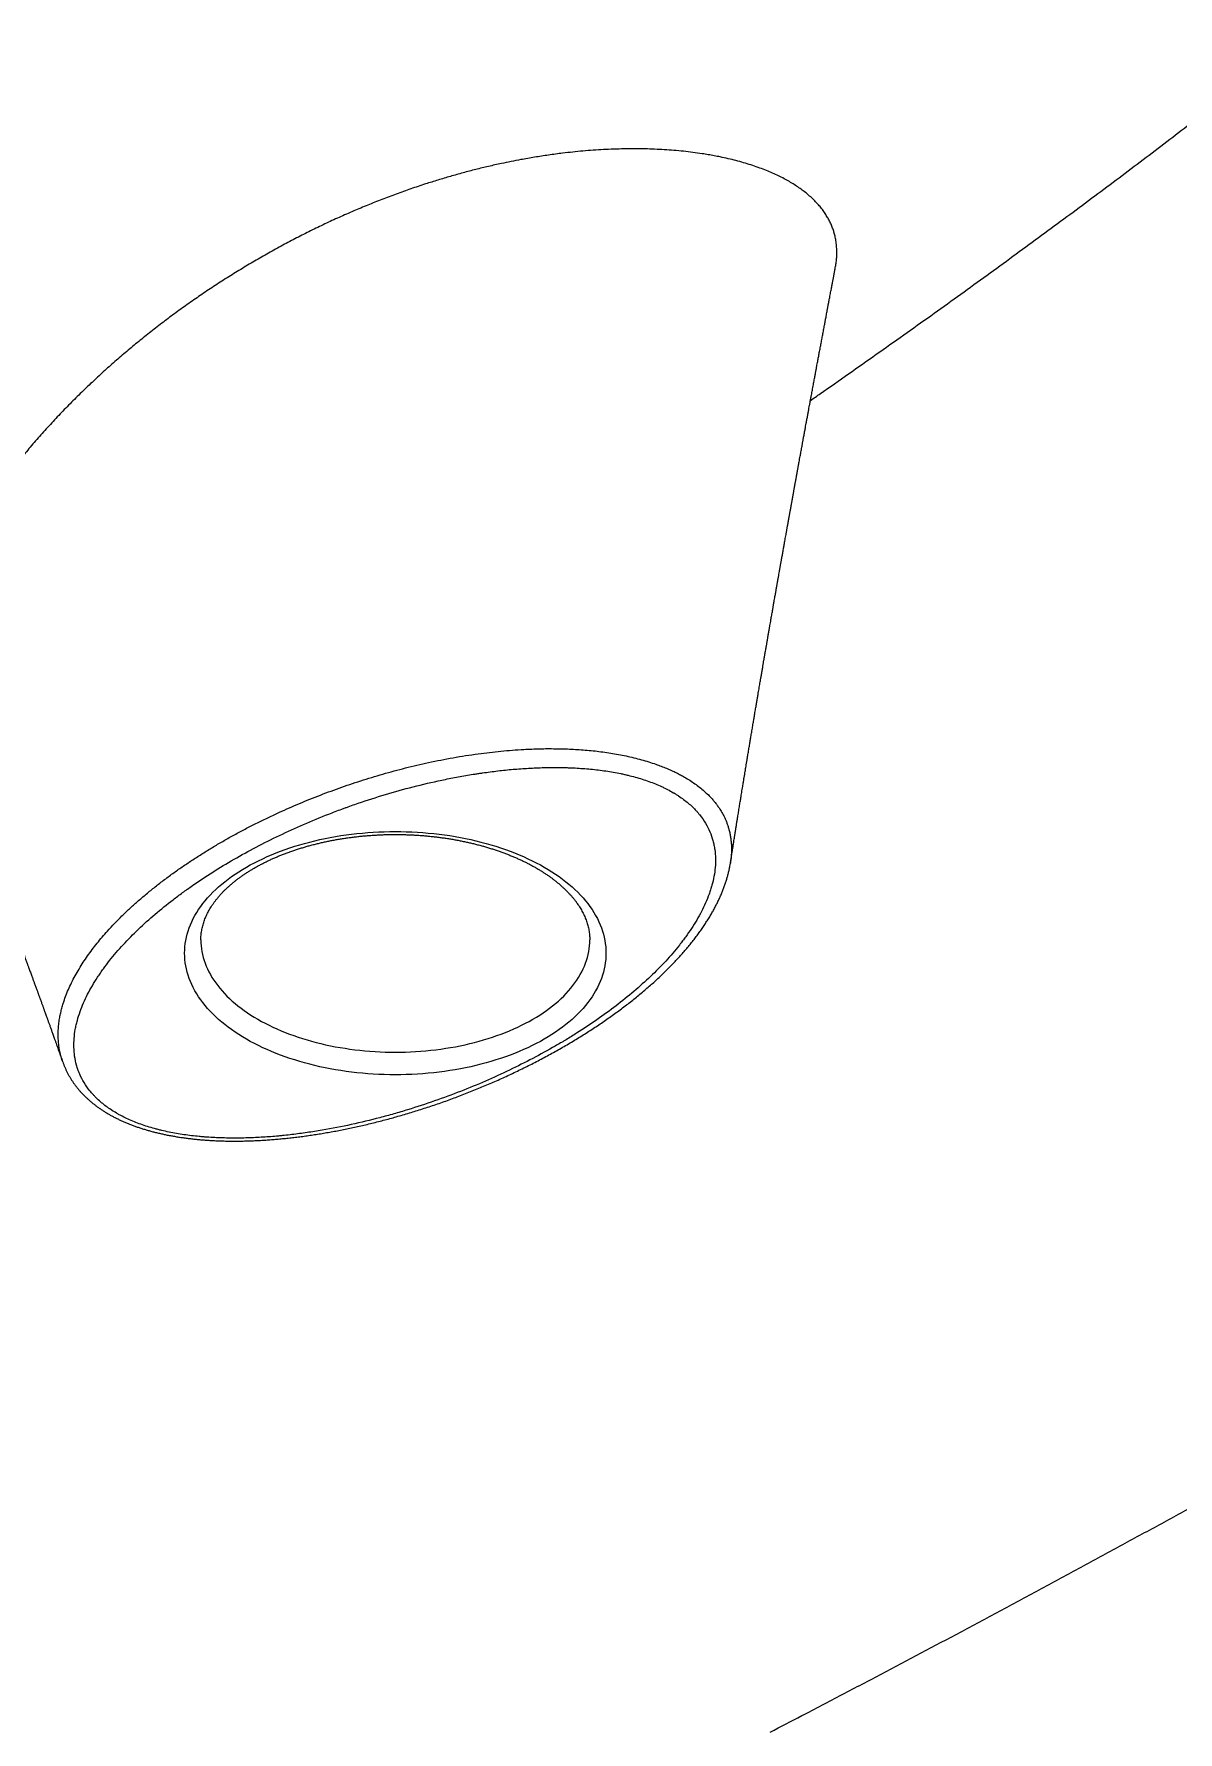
# Model space of a CAD drawing. Header units: millimetres. Extents: x 0 to 594, y 0 to 420.
# Drawn here: x 400.35 to 418, y 136.55 to 162.75 of the extents above; entities that cross this region are included whole.
import ezdxf

# ---------------------------------------------------------------- set-up
doc = ezdxf.new("R2010")
doc.units = ezdxf.units.MM

msp = doc.modelspace()

# ---------------------------------------------------------------- linework, layer by layer
at = {"color": 7, "linetype": 'Continuous', "lineweight": 25}
msp.add_line((411.091, 149.955), (411.091, 149.954), dxfattribs=at)
at = {"color": 7, "linetype": 'Continuous', "lineweight": 25, "flags": 128}
for points in [[(403.624, 147.24), (403.565, 147.275), (403.507, 147.311), (403.451, 147.348), (403.397, 147.386), (403.344, 147.424), (403.293, 147.464), (403.244, 147.504), (403.197, 147.545), (403.151, 147.586), (403.108, 147.628), (403.066, 147.671), (403.027, 147.715), (402.989, 147.759), (402.953, 147.803), (402.92, 147.848), (402.888, 147.894), (402.859, 147.94), (402.831, 147.987), (402.806, 148.034), (402.783, 148.081), (402.762, 148.128), (402.743, 148.176), (402.727, 148.225), (402.712, 148.273), (402.7, 148.322), (402.69, 148.37), (402.682, 148.419), (402.677, 148.468), (402.674, 148.517), (402.672, 148.566), (402.674, 148.616), (402.677, 148.665), (402.682, 148.714), (402.69, 148.763), (402.7, 148.811), (402.712, 148.86), (402.727, 148.908), (402.743, 148.956), (402.762, 149.004), (402.783, 149.052), (402.806, 149.099), (402.831, 149.146), (402.859, 149.193), (402.888, 149.239), (402.92, 149.284), (402.953, 149.33), (402.989, 149.374), (403.027, 149.418), (403.066, 149.462), (403.108, 149.505), (403.151, 149.547), (403.197, 149.588), (403.244, 149.629), (403.293, 149.669), (403.344, 149.709), (403.397, 149.747), (403.451, 149.785), (403.507, 149.822), (403.565, 149.858), (403.624, 149.893), (403.685, 149.927), (403.748, 149.961), (403.812, 149.993), (403.877, 150.024), (403.944, 150.055), (404.012, 150.084), (404.082, 150.113), (404.152, 150.14), (404.224, 150.166), (404.297, 150.191), (404.372, 150.215), (404.447, 150.238), (404.523, 150.26), (404.601, 150.28), (404.679, 150.3), (404.758, 150.318), (404.838, 150.335), (404.918, 150.351), (404.999, 150.365), (405.081, 150.379), (405.164, 150.391), (405.247, 150.402), (405.33, 150.411), (405.414, 150.42), (405.498, 150.427), (405.583, 150.432), (405.667, 150.437), (405.752, 150.44), (405.837, 150.442), (405.922, 150.443), (406.007, 150.442), (406.092, 150.44), (406.177, 150.437), (406.262, 150.432), (406.347, 150.427), (406.431, 150.42), (406.515, 150.411), (406.598, 150.402), (406.681, 150.391), (406.764, 150.379), (406.845, 150.365), (406.927, 150.351), (407.007, 150.335), (407.087, 150.318), (407.166, 150.3), (407.244, 150.28), (407.322, 150.26), (407.398, 150.238), (407.473, 150.215), (407.547, 150.191), (407.621, 150.166), (407.692, 150.14), (407.763, 150.113), (407.833, 150.084), (407.901, 150.055), (407.968, 150.024), (408.033, 149.993), (408.097, 149.961), (408.16, 149.927), (408.22, 149.893), (408.28, 149.858), (408.338, 149.822), (408.394, 149.785), (408.448, 149.747), (408.501, 149.709), (408.552, 149.669), (408.601, 149.629), (408.648, 149.588), (408.693, 149.547), (408.737, 149.505), (408.779, 149.462), (408.818, 149.418), (408.856, 149.374), (408.891, 149.33), (408.925, 149.284), (408.957, 149.239), (408.986, 149.193), (409.013, 149.146), (409.039, 149.099), (409.062, 149.052), (409.083, 149.004), (409.101, 148.956), (409.118, 148.908), (409.132, 148.86), (409.145, 148.811), (409.155, 148.763), (409.162, 148.714), (409.168, 148.665), (409.171, 148.616), (409.172, 148.566), (409.171, 148.517), (409.168, 148.468), (409.162, 148.419), (409.155, 148.37), (409.145, 148.322), (409.132, 148.273), (409.118, 148.225), (409.101, 148.176), (409.083, 148.128), (409.062, 148.081), (409.039, 148.034), (409.013, 147.987), (408.986, 147.94), (408.957, 147.894), (408.925, 147.848), (408.891, 147.803), (408.856, 147.759), (408.818, 147.715), (408.779, 147.671), (408.737, 147.628), (408.693, 147.586), (408.648, 147.545), (408.601, 147.504), (408.552, 147.464), (408.501, 147.424), (408.448, 147.386), (408.394, 147.348), (408.338, 147.311), (408.28, 147.275), (408.22, 147.24), (408.16, 147.205), (408.097, 147.172), (408.033, 147.14), (407.968, 147.108), (407.901, 147.078), (407.833, 147.049), (407.763, 147.02), (407.692, 146.993), (407.621, 146.967), (407.547, 146.942), (407.473, 146.918), (407.398, 146.895), (407.322, 146.873), (407.244, 146.852), (407.166, 146.833), (407.087, 146.815), (407.007, 146.798), (406.927, 146.782), (406.845, 146.767), (406.764, 146.754), (406.681, 146.742), (406.598, 146.731), (406.515, 146.722), (406.431, 146.713), (406.347, 146.706), (406.262, 146.701), (406.177, 146.696), (406.092, 146.693), (406.007, 146.691), (405.922, 146.69), (405.837, 146.691), (405.752, 146.693), (405.667, 146.696), (405.583, 146.701), (405.498, 146.706), (405.414, 146.713), (405.33, 146.722), (405.247, 146.731), (405.164, 146.742), (405.081, 146.754), (404.999, 146.767), (404.918, 146.782), (404.838, 146.798), (404.758, 146.815), (404.679, 146.833), (404.601, 146.852), (404.523, 146.873), (404.447, 146.895), (404.372, 146.918), (404.297, 146.942), (404.224, 146.967), (404.152, 146.993), (404.082, 147.02), (404.012, 147.049), (403.944, 147.078), (403.877, 147.108), (403.812, 147.14), (403.748, 147.172), (403.685, 147.205), (403.624, 147.24)], [(402.922, 148.77), (402.923, 148.725), (402.927, 148.68), (402.932, 148.635), (402.939, 148.59), (402.948, 148.544), (402.959, 148.5), (402.973, 148.455), (402.988, 148.41), (403.005, 148.366), (403.025, 148.322), (403.046, 148.279), (403.069, 148.235), (403.094, 148.192), (403.122, 148.15), (403.151, 148.108), (403.182, 148.066), (403.215, 148.025), (403.249, 147.984), (403.286, 147.944), (403.324, 147.905), (403.364, 147.866), (403.406, 147.827), (403.45, 147.79), (403.495, 147.753), (403.542, 147.716), (403.591, 147.681), (403.641, 147.646), (403.693, 147.612), (403.746, 147.578), (403.801, 147.546)], [(403.801, 147.546), (403.857, 147.514), (403.915, 147.484), (403.974, 147.454), (404.034, 147.425), (404.096, 147.397), (404.159, 147.369), (404.223, 147.343), (404.288, 147.318), (404.355, 147.294), (404.422, 147.271), (404.491, 147.249), (404.56, 147.227), (404.631, 147.207), (404.702, 147.188), (404.774, 147.171), (404.847, 147.154), (404.921, 147.138), (404.995, 147.123), (405.07, 147.11), (405.146, 147.098), (405.222, 147.087), (405.299, 147.077), (405.376, 147.068), (405.453, 147.06), (405.531, 147.054), (405.609, 147.048), (405.687, 147.044), (405.765, 147.041), (405.844, 147.039), (405.922, 147.039), (406.001, 147.039), (406.079, 147.041), (406.158, 147.044), (406.236, 147.048), (406.314, 147.054), (406.392, 147.06), (406.469, 147.068), (406.546, 147.077), (406.623, 147.087), (406.699, 147.098), (406.774, 147.11), (406.849, 147.123), (406.924, 147.138), (406.998, 147.154), (407.07, 147.171), (407.143, 147.188), (407.214, 147.207), (407.284, 147.227), (407.354, 147.249), (407.422, 147.271), (407.49, 147.294), (407.556, 147.318), (407.622, 147.343), (407.686, 147.369), (407.749, 147.397), (407.81, 147.425), (407.871, 147.454), (407.93, 147.484), (407.987, 147.514), (408.044, 147.546), (408.099, 147.578), (408.152, 147.612), (408.204, 147.646), (408.254, 147.681), (408.302, 147.716), (408.349, 147.753), (408.395, 147.79), (408.438, 147.827), (408.48, 147.866), (408.52, 147.905), (408.559, 147.944), (408.595, 147.984), (408.63, 148.025), (408.663, 148.066), (408.694, 148.108), (408.723, 148.15), (408.75, 148.192), (408.776, 148.235), (408.799, 148.279), (408.82, 148.322), (408.84, 148.366), (408.857, 148.41), (408.872, 148.455), (408.885, 148.5), (408.897, 148.544), (408.906, 148.59), (408.913, 148.635), (408.918, 148.68), (408.921, 148.725), (408.922, 148.771), (408.922, 148.771)]]:
    msp.add_lwpolyline(points, dxfattribs=at)
at = {"color": 7, "linetype": 'Continuous', "lineweight": 25}
for points, knots in [([(339.96, 140.09), (341.098, 140.994), (342.281, 141.894), (344.131, 143.248), (344.761, 143.701), (346.047, 144.608), (346.702, 145.063), (348.041, 145.977), (348.724, 146.436), (350.117, 147.357), (350.828, 147.82), (352.275, 148.751), (353.013, 149.219), (354.515, 150.158), (355.279, 150.63), (356.833, 151.578), (357.623, 152.054), (359.225, 153.008), (360.038, 153.486), (362.509, 154.923), (364.198, 155.884), (367.629, 157.793), (369.371, 158.742), (371.556, 159.907), (371.994, 160.138), (372.869, 160.6), (373.306, 160.829), (374.618, 161.513), (375.492, 161.964), (377.231, 162.851), (378.097, 163.287), (379.386, 163.929), (379.814, 164.141), (380.667, 164.561), (381.091, 164.769), (382.359, 165.385), (383.195, 165.786), (384.848, 166.569), (385.664, 166.95), (388.079, 168.062), (389.642, 168.761), (392.667, 170.067), (394.128, 170.674), (396.949, 171.799), (398.31, 172.317), (400.285, 173.027), (400.932, 173.254), (402.207, 173.685), (402.834, 173.89), (404.691, 174.474), (405.895, 174.823), (407.377, 175.212), (407.673, 175.288), (408.262, 175.434), (408.555, 175.505), (409.435, 175.711), (410.02, 175.84), (410.607, 175.96)], [0, 0, 0, 0, 0.0625, 0.0625, 0.09375, 0.09375, 0.125, 0.125, 0.15625, 0.15625, 0.1875, 0.1875, 0.21875, 0.21875, 0.25, 0.25, 0.28125, 0.28125, 0.3125, 0.3125, 0.375, 0.375, 0.4375, 0.4375, 0.453125, 0.453125, 0.46875, 0.46875, 0.5, 0.5, 0.53125, 0.53125, 0.546875, 0.546875, 0.5625, 0.5625, 0.59375, 0.59375, 0.625, 0.625, 0.6875, 0.6875, 0.75, 0.75, 0.8125, 0.8125, 0.84375, 0.84375, 0.875, 0.875, 0.9375, 0.9375, 0.953125, 0.953125, 0.96875, 0.96875, 1, 1, 1, 1]), ([(412.326, 157.093), (412.378, 157.129), (412.574, 157.265), (412.913, 157.503), (413.341, 157.804), (413.763, 158.103), (414.181, 158.4), (414.592, 158.696), (414.999, 158.989), (415.399, 159.28), (415.794, 159.569), (416.184, 159.857), (416.568, 160.142), (416.947, 160.424), (417.32, 160.705), (417.687, 160.983), (418.049, 161.26), (418.405, 161.533), (418.756, 161.805), (419.101, 162.074), (419.44, 162.341), (419.774, 162.605), (420.102, 162.867), (420.425, 163.127), (420.742, 163.384), (421.054, 163.638), (421.36, 163.891), (421.66, 164.14), (421.955, 164.387), (422.245, 164.632), (422.529, 164.874), (422.808, 165.113), (423.081, 165.35), (423.349, 165.585), (423.612, 165.816), (423.869, 166.045), (424.121, 166.272), (424.368, 166.496), (424.61, 166.717), (424.846, 166.936), (425.078, 167.152), (425.247, 167.311), (425.338, 167.399), (425.355, 167.414)], [0, 0, 0, 0, 0.01135, 0.0432279, 0.0747733, 0.1059836, 0.1368561, 0.1673885, 0.1975783, 0.2274236, 0.2569224, 0.2860728, 0.3148733, 0.3433224, 0.3714188, 0.3991613, 0.426549, 0.4535808, 0.4802562, 0.5065747, 0.5325357, 0.558139, 0.5833846, 0.6082723, 0.6328025, 0.6569754, 0.6807914, 0.7042512, 0.7273553, 0.7501048, 0.7725004, 0.7945433, 0.8162347, 0.837576, 0.8585685, 0.8792138, 0.8995137, 0.9194698, 0.9390841, 0.9583585, 0.9772952, 0.9958963, 1, 1, 1, 1]), ([(411.707, 136.549), (411.869, 136.634), (412.239, 136.826), (412.815, 137.127), (413.436, 137.453), (414.054, 137.78), (414.669, 138.107), (415.282, 138.435), (415.892, 138.763), (416.5, 139.091), (417.105, 139.42), (417.707, 139.748), (418.305, 140.077), (418.901, 140.406), (419.494, 140.735), (420.083, 141.065), (420.669, 141.394), (421.252, 141.723), (421.831, 142.051), (422.406, 142.38), (422.978, 142.708), (423.546, 143.036), (424.111, 143.364), (424.671, 143.691), (425.228, 144.018), (425.78, 144.344), (426.329, 144.669), (426.873, 144.995), (427.414, 145.319), (427.95, 145.643), (428.481, 145.965), (429.009, 146.287), (429.531, 146.609), (430.05, 146.929), (430.564, 147.248), (431.073, 147.567), (431.578, 147.884), (432.078, 148.2), (432.573, 148.516), (433.064, 148.83), (433.549, 149.142), (434.03, 149.454), (434.506, 149.764), (434.977, 150.073), (435.444, 150.381), (435.905, 150.687), (436.361, 150.992), (436.812, 151.295), (437.258, 151.597), (437.699, 151.897), (438.135, 152.196), (438.566, 152.493), (438.992, 152.788), (439.412, 153.082), (439.828, 153.374), (440.238, 153.664), (440.643, 153.953), (441.042, 154.24), (441.437, 154.525), (441.826, 154.808), (442.21, 155.089), (442.589, 155.368), (442.963, 155.646), (443.331, 155.921), (443.694, 156.195), (444.052, 156.466), (444.404, 156.736), (444.752, 157.003), (445.094, 157.269), (445.431, 157.532), (445.763, 157.794), (446.089, 158.053), (446.411, 158.31), (446.727, 158.565), (447.038, 158.818), (447.344, 159.069), (447.645, 159.317), (447.941, 159.564), (448.232, 159.808), (448.517, 160.05), (448.798, 160.29), (449.074, 160.527), (449.344, 160.763), (449.61, 160.996), (449.871, 161.227), (450.127, 161.456), (450.378, 161.682), (450.625, 161.906), (450.857, 162.12), (451.007, 162.259), (451.076, 162.323)], [0, 0, 0, 0, 0.011646, 0.02659, 0.041497, 0.056365, 0.071191, 0.085972, 0.100708, 0.115394, 0.13003, 0.144613, 0.159142, 0.173613, 0.188025, 0.202376, 0.216664, 0.230887, 0.245043, 0.259131, 0.273147, 0.287091, 0.30096, 0.314753, 0.328468, 0.342103, 0.355657, 0.369128, 0.382515, 0.395815, 0.409028, 0.422151, 0.435184, 0.448125, 0.460972, 0.473725, 0.486381, 0.498941, 0.511402, 0.523763, 0.536023, 0.548182, 0.560237, 0.572189, 0.584036, 0.595776, 0.607411, 0.618937, 0.630356, 0.641665, 0.652864, 0.663953, 0.674931, 0.685797, 0.696551, 0.707192, 0.717719, 0.728134, 0.738434, 0.748619, 0.75869, 0.768646, 0.778487, 0.788212, 0.797822, 0.807316, 0.816695, 0.825957, 0.835104, 0.844135, 0.853051, 0.86185, 0.870535, 0.879104, 0.887558, 0.895897, 0.904122, 0.912232, 0.920228, 0.928111, 0.935881, 0.943538, 0.951082, 0.958515, 0.965837, 0.973048, 0.980148, 0.987139, 0.994022, 1, 1, 1, 1]), ([(412.71, 159.14), (412.712, 159.152), (412.719, 159.188), (412.727, 159.247), (412.733, 159.322), (412.734, 159.4), (412.73, 159.481), (412.72, 159.557), (412.707, 159.626), (412.69, 159.688), (412.67, 159.75), (412.645, 159.812), (412.615, 159.873), (412.581, 159.934), (412.543, 159.994), (412.499, 160.054), (412.449, 160.114), (412.393, 160.174), (412.331, 160.233), (412.267, 160.289), (412.2, 160.34), (412.132, 160.389), (412.059, 160.436), (411.981, 160.482), (411.899, 160.526), (411.811, 160.57), (411.72, 160.611), (411.622, 160.651), (411.518, 160.69), (411.408, 160.728), (411.295, 160.762), (411.178, 160.795), (411.058, 160.824), (410.946, 160.849), (410.844, 160.869), (410.75, 160.885), (410.64, 160.903), (410.513, 160.921), (410.367, 160.938), (410.22, 160.952), (410.072, 160.962), (409.923, 160.97), (409.77, 160.975), (409.613, 160.977), (409.453, 160.975), (409.293, 160.971), (409.134, 160.964), (408.975, 160.954), (408.817, 160.941), (408.66, 160.926), (408.483, 160.906), (408.286, 160.88), (408.071, 160.846), (407.879, 160.813), (407.708, 160.78), (407.608, 160.759), (407.559, 160.749)], [0, 0, 0, 0, 0.009919, 0.028631, 0.047339, 0.068956, 0.09058, 0.112195, 0.128653, 0.14512, 0.161586, 0.178041, 0.194289, 0.210551, 0.226811, 0.243055, 0.259773, 0.276491, 0.29338, 0.310268, 0.325075, 0.339883, 0.354832, 0.369782, 0.385196, 0.40061, 0.416186, 0.431762, 0.448607, 0.465465, 0.482312, 0.499537, 0.516773, 0.534001, 0.546978, 0.559957, 0.572934, 0.592556, 0.612177, 0.632246, 0.652327, 0.672411, 0.692483, 0.714186, 0.7359, 0.757616, 0.779322, 0.801007, 0.822699, 0.844393, 0.86608, 0.896384, 0.926696, 0.957002, 0.978498, 1, 1, 1, 1]), ([(407.559, 160.749), (407.492, 160.734), (407.359, 160.705), (407.162, 160.657), (406.966, 160.606), (406.771, 160.551), (406.579, 160.494), (406.375, 160.43), (406.161, 160.358), (405.937, 160.279), (405.716, 160.195), (405.497, 160.108), (405.277, 160.016), (405.056, 159.919), (404.834, 159.817), (404.616, 159.711), (404.399, 159.602), (404.183, 159.488), (403.966, 159.368), (403.75, 159.244), (403.536, 159.116), (403.325, 158.985), (403.118, 158.851), (402.913, 158.714), (402.712, 158.574), (402.514, 158.431), (402.319, 158.285), (402.128, 158.136), (401.939, 157.985), (401.755, 157.831), (401.573, 157.674), (401.395, 157.515), (401.217, 157.349), (401.038, 157.177), (400.859, 156.998), (400.685, 156.817), (400.516, 156.633), (400.351, 156.446), (400.19, 156.256), (400.035, 156.062), (399.897, 155.883), (399.776, 155.718), (399.671, 155.569), (399.569, 155.419), (399.471, 155.266), (399.376, 155.111), (399.285, 154.955), (399.198, 154.797), (399.115, 154.637), (399.037, 154.475), (398.964, 154.311), (398.903, 154.16), (398.852, 154.022), (398.81, 153.898), (398.772, 153.774), (398.738, 153.648), (398.708, 153.522), (398.684, 153.394), (398.665, 153.266), (398.653, 153.15), (398.647, 153.046), (398.645, 152.953), (398.647, 152.861), (398.653, 152.769), (398.664, 152.677), (398.68, 152.587), (398.7, 152.498), (398.724, 152.417), (398.743, 152.366), (398.751, 152.344)], [0, 0, 0, 0, 0.013517, 0.027036, 0.040554, 0.054122, 0.067693, 0.081262, 0.097496, 0.113734, 0.129975, 0.146215, 0.16245, 0.179483, 0.196519, 0.213557, 0.230595, 0.247628, 0.265411, 0.283198, 0.300986, 0.318774, 0.336557, 0.354338, 0.372123, 0.389909, 0.407694, 0.425475, 0.443256, 0.461041, 0.478827, 0.496611, 0.514392, 0.533473, 0.552558, 0.571645, 0.590729, 0.609809, 0.6291, 0.648393, 0.667683, 0.682154, 0.696626, 0.711098, 0.725568, 0.740317, 0.755069, 0.769821, 0.784569, 0.799727, 0.814888, 0.830045, 0.841418, 0.852794, 0.86417, 0.875542, 0.887303, 0.899069, 0.910834, 0.922593, 0.931336, 0.940083, 0.948829, 0.957571, 0.96646, 0.975355, 0.984249, 0.993136, 1, 1, 1, 1]), ([(411.091, 149.954), (411.093, 149.964), (411.096, 149.986), (411.101, 150.017), (411.106, 150.046), (411.11, 150.072), (411.114, 150.097), (411.118, 150.122), (411.122, 150.148), (411.126, 150.173), (411.13, 150.199), (411.134, 150.225), (411.138, 150.251), (411.143, 150.278), (411.147, 150.307), (411.152, 150.338), (411.157, 150.365), (411.16, 150.387), (411.163, 150.408), (411.167, 150.431), (411.171, 150.457), (411.175, 150.483), (411.18, 150.51), (411.184, 150.536), (411.188, 150.564), (411.193, 150.592), (411.198, 150.621), (411.203, 150.653), (411.208, 150.688), (411.214, 150.725), (411.221, 150.764), (411.227, 150.804), (411.234, 150.844), (411.239, 150.881), (411.245, 150.916), (411.251, 150.95), (411.257, 150.987), (411.263, 151.026), (411.27, 151.07), (411.277, 151.113), (411.284, 151.153), (411.289, 151.187), (411.294, 151.217), (411.299, 151.246), (411.303, 151.272), (411.308, 151.298), (411.312, 151.323), (411.317, 151.352), (411.322, 151.383), (411.327, 151.416), (411.332, 151.449), (411.337, 151.479), (411.342, 151.506), (411.346, 151.531), (411.35, 151.555), (411.354, 151.579), (411.358, 151.605), (411.363, 151.635), (411.369, 151.67), (411.375, 151.706), (411.381, 151.742), (411.387, 151.777), (411.393, 151.811), (411.398, 151.845), (411.403, 151.876), (411.409, 151.907), (411.414, 151.941), (411.42, 151.977), (411.427, 152.016), (411.433, 152.055), (411.44, 152.093), (411.446, 152.13), (411.451, 152.163), (411.457, 152.194), (411.462, 152.226), (411.468, 152.261), (411.474, 152.299), (411.481, 152.336), (411.487, 152.373), (411.493, 152.407), (411.498, 152.439), (411.503, 152.469), (411.508, 152.497), (411.513, 152.526), (411.519, 152.561), (411.526, 152.601), (411.533, 152.646), (411.541, 152.689), (411.548, 152.731), (411.553, 152.765), (411.558, 152.792), (411.562, 152.816), (411.567, 152.842), (411.572, 152.871), (411.577, 152.901), (411.584, 152.941), (411.592, 152.987), (411.6, 153.039), (411.607, 153.078), (411.612, 153.108), (411.617, 153.133), (411.622, 153.162), (411.627, 153.193), (411.633, 153.227), (411.639, 153.26), (411.644, 153.291), (411.649, 153.318), (411.653, 153.342), (411.657, 153.364), (411.66, 153.383), (411.663, 153.402), (411.667, 153.423), (411.671, 153.449), (411.676, 153.477), (411.681, 153.506), (411.686, 153.534), (411.691, 153.56), (411.695, 153.583), (411.698, 153.604), (411.703, 153.63), (411.709, 153.666), (411.716, 153.707), (411.723, 153.746), (411.729, 153.78), (411.735, 153.816), (411.742, 153.852), (411.747, 153.882), (411.751, 153.907), (411.755, 153.93), (411.759, 153.953), (411.764, 153.98), (411.77, 154.013), (411.776, 154.049), (411.782, 154.085), (411.788, 154.116), (411.793, 154.144), (411.797, 154.17), (411.802, 154.195), (411.806, 154.218), (411.81, 154.239), (411.813, 154.259), (411.817, 154.283), (411.822, 154.31), (411.827, 154.339), (411.833, 154.374), (411.84, 154.412), (411.847, 154.451), (411.853, 154.484), (411.858, 154.51), (411.861, 154.532), (411.865, 154.552), (411.868, 154.571), (411.871, 154.588), (411.875, 154.606), (411.878, 154.625), (411.882, 154.648), (411.887, 154.676), (411.893, 154.707), (411.898, 154.739), (411.904, 154.77), (411.909, 154.8), (411.914, 154.829), (411.919, 154.858), (411.925, 154.89), (411.932, 154.925), (411.938, 154.964), (411.946, 155.004), (411.952, 155.04), (411.958, 155.071), (411.962, 155.095), (411.966, 155.116), (411.97, 155.138), (411.974, 155.161), (411.979, 155.188), (411.984, 155.218), (411.989, 155.248), (411.995, 155.277), (411.999, 155.303), (412.003, 155.325), (412.007, 155.346), (412.011, 155.366), (412.015, 155.388), (412.019, 155.414), (412.024, 155.442), (412.03, 155.472), (412.035, 155.501), (412.04, 155.528), (412.045, 155.555), (412.05, 155.584), (412.055, 155.614), (412.061, 155.644), (412.066, 155.67), (412.07, 155.696), (412.075, 155.72), (412.08, 155.748), (412.085, 155.777), (412.09, 155.806), (412.095, 155.832), (412.099, 155.854), (412.102, 155.872), (412.106, 155.891), (412.109, 155.911), (412.113, 155.934), (412.118, 155.959), (412.123, 155.987), (412.128, 156.015), (412.133, 156.04), (412.137, 156.063), (412.14, 156.082), (412.143, 156.098), (412.147, 156.12), (412.153, 156.15), (412.16, 156.19), (412.167, 156.229), (412.174, 156.266), (412.18, 156.299), (412.186, 156.334), (412.193, 156.371), (412.199, 156.404), (412.204, 156.432), (412.208, 156.453), (412.212, 156.473), (412.215, 156.491), (412.221, 156.524), (412.231, 156.575), (412.242, 156.637), (412.252, 156.694), (412.262, 156.748), (412.273, 156.805), (412.284, 156.865), (412.294, 156.921), (412.304, 156.972), (412.313, 157.021), (412.322, 157.071), (412.332, 157.123), (412.341, 157.172), (412.349, 157.216), (412.356, 157.256), (412.364, 157.297), (412.372, 157.338), (412.379, 157.377), (412.385, 157.412), (412.392, 157.446), (412.397, 157.475), (412.402, 157.501), (412.406, 157.523), (412.41, 157.543), (412.414, 157.563), (412.418, 157.586), (412.422, 157.611), (412.428, 157.642), (412.435, 157.677), (412.441, 157.713), (412.448, 157.747), (412.454, 157.78), (412.46, 157.814), (412.467, 157.85), (412.474, 157.887), (412.483, 157.936), (412.495, 157.997), (412.508, 158.071), (412.52, 158.132), (412.529, 158.182), (412.536, 158.218), (412.543, 158.254), (412.549, 158.287), (412.555, 158.319), (412.561, 158.349), (412.567, 158.38), (412.573, 158.414), (412.58, 158.45), (412.586, 158.483), (412.591, 158.511), (412.595, 158.533), (412.599, 158.553), (412.602, 158.571), (412.605, 158.587), (412.608, 158.602), (412.612, 158.623), (412.617, 158.65), (412.624, 158.685), (412.631, 158.722), (412.638, 158.76), (412.645, 158.796), (412.652, 158.831), (412.657, 158.861), (412.663, 158.889), (412.669, 158.925), (412.678, 158.968), (412.685, 159.008), (412.691, 159.037), (412.694, 159.055), (412.698, 159.075), (412.702, 159.097), (412.706, 159.119), (412.709, 159.134), (412.71, 159.14)], [0, 0, 0, 0, 0.003383, 0.007055, 0.010199, 0.012871, 0.015315, 0.018353, 0.021023, 0.023685, 0.026529, 0.029546, 0.032334, 0.035012, 0.038224, 0.041916, 0.044915, 0.047069, 0.049107, 0.051686, 0.054682, 0.057536, 0.060182, 0.063334, 0.06631, 0.069219, 0.07234, 0.075807, 0.079663, 0.083786, 0.087734, 0.092448, 0.09681, 0.100805, 0.104449, 0.108164, 0.112059, 0.116312, 0.121085, 0.126373, 0.130475, 0.134117, 0.137308, 0.14035, 0.143392, 0.145866, 0.148668, 0.151812, 0.155298, 0.158837, 0.16255, 0.165851, 0.168741, 0.171395, 0.174001, 0.176557, 0.179183, 0.18251, 0.186312, 0.190416, 0.194338, 0.198048, 0.201938, 0.20555, 0.208878, 0.212085, 0.215713, 0.219806, 0.224106, 0.228357, 0.23256, 0.236575, 0.240181, 0.243399, 0.246792, 0.25061, 0.254789, 0.259026, 0.262849, 0.266675, 0.27024, 0.273443, 0.276317, 0.279393, 0.282847, 0.287697, 0.292564, 0.297358, 0.301954, 0.30604, 0.308434, 0.310938, 0.31378, 0.316959, 0.320403, 0.323739, 0.329929, 0.335488, 0.340449, 0.342742, 0.345434, 0.34854, 0.35206, 0.355611, 0.35959, 0.362962, 0.365749, 0.368327, 0.370835, 0.372756, 0.374685, 0.377001, 0.37978, 0.383023, 0.38608, 0.389252, 0.392112, 0.394647, 0.396856, 0.398752, 0.403351, 0.408525, 0.412142, 0.415941, 0.419922, 0.423895, 0.427426, 0.429879, 0.432122, 0.434656, 0.437576, 0.440883, 0.445339, 0.449299, 0.452723, 0.455629, 0.458384, 0.46114, 0.463897, 0.465768, 0.467977, 0.47055, 0.473485, 0.476782, 0.480117, 0.484925, 0.489205, 0.492956, 0.495493, 0.497854, 0.500054, 0.502092, 0.503969, 0.505714, 0.507757, 0.510316, 0.51334, 0.516828, 0.520419, 0.523619, 0.527211, 0.530136, 0.533047, 0.536591, 0.540554, 0.544742, 0.549113, 0.55362, 0.556568, 0.55918, 0.561457, 0.563628, 0.566178, 0.569124, 0.572466, 0.575828, 0.578984, 0.581808, 0.584299, 0.586458, 0.588414, 0.590858, 0.593677, 0.596872, 0.600211, 0.603343, 0.606265, 0.608976, 0.61242, 0.615709, 0.618857, 0.621981, 0.624387, 0.6271, 0.63012, 0.633445, 0.636675, 0.63951, 0.641821, 0.643781, 0.645669, 0.64785, 0.650326, 0.653133, 0.656242, 0.659383, 0.662172, 0.664605, 0.666683, 0.668406, 0.669983, 0.673752, 0.678154, 0.683198, 0.686547, 0.690139, 0.693974, 0.698052, 0.702066, 0.704809, 0.707186, 0.709197, 0.711057, 0.713201, 0.719957, 0.727623, 0.733543, 0.738558, 0.745279, 0.752269, 0.758169, 0.76369, 0.768864, 0.77428, 0.78003, 0.785886, 0.790232, 0.794363, 0.798845, 0.803951, 0.8077, 0.811671, 0.815341, 0.818584, 0.821401, 0.823792, 0.825747, 0.827924, 0.830397, 0.833168, 0.836233, 0.840549, 0.844497, 0.848077, 0.851564, 0.855289, 0.85925, 0.863326, 0.867301, 0.875321, 0.88328, 0.891405, 0.895482, 0.899545, 0.903386, 0.906999, 0.910552, 0.913648, 0.917036, 0.920716, 0.924688, 0.92877, 0.931426, 0.933844, 0.936024, 0.937966, 0.939671, 0.941237, 0.943118, 0.946307, 0.950196, 0.954493, 0.958479, 0.962663, 0.966387, 0.96965, 0.972645, 0.975595, 0.981261, 0.986743, 0.988761, 0.990747, 0.992711, 0.995106, 0.998165, 1, 1, 1, 1]), ([(398.751, 152.344), (398.753, 152.34), (398.757, 152.329), (398.763, 152.313), (398.769, 152.297), (398.775, 152.282), (398.78, 152.268), (398.786, 152.253), (398.793, 152.235), (398.801, 152.214), (398.81, 152.191), (398.82, 152.166), (398.83, 152.14), (398.84, 152.114), (398.849, 152.091), (398.857, 152.071), (398.864, 152.052), (398.871, 152.034), (398.878, 152.017), (398.883, 152.003), (398.889, 151.989), (398.894, 151.975), (398.9, 151.959), (398.907, 151.942), (398.914, 151.923), (398.922, 151.902), (398.93, 151.882), (398.937, 151.864), (398.943, 151.848), (398.949, 151.833), (398.955, 151.819), (398.961, 151.802), (398.969, 151.782), (398.978, 151.759), (398.987, 151.736), (398.996, 151.713), (399.003, 151.693), (399.01, 151.676), (399.015, 151.662), (399.02, 151.649), (399.026, 151.634), (399.033, 151.617), (399.04, 151.598), (399.049, 151.574), (399.059, 151.548), (399.07, 151.52), (399.079, 151.496), (399.088, 151.472), (399.098, 151.446), (399.111, 151.415), (399.125, 151.378), (399.143, 151.331), (399.165, 151.274), (399.19, 151.209), (399.216, 151.141), (399.243, 151.069), (399.267, 151.007), (399.285, 150.961), (399.296, 150.931), (399.307, 150.903), (399.317, 150.878), (399.326, 150.853), (399.335, 150.828), (399.345, 150.802), (399.356, 150.774), (399.368, 150.744), (399.381, 150.71), (399.394, 150.674), (399.408, 150.638), (399.421, 150.603), (399.435, 150.567), (399.449, 150.531), (399.462, 150.496), (399.474, 150.464), (399.486, 150.432), (399.497, 150.404), (399.506, 150.38), (399.514, 150.358), (399.522, 150.337), (399.531, 150.314), (399.541, 150.287), (399.552, 150.259), (399.562, 150.231), (399.573, 150.204), (399.582, 150.179), (399.591, 150.155), (399.6, 150.133), (399.608, 150.111), (399.618, 150.086), (399.628, 150.059), (399.639, 150.03), (399.649, 150.002), (399.659, 149.976), (399.668, 149.951), (399.677, 149.928), (399.685, 149.907), (399.694, 149.884), (399.704, 149.857), (399.716, 149.825), (399.73, 149.788), (399.744, 149.75), (399.758, 149.714), (399.771, 149.679), (399.784, 149.644), (399.797, 149.609), (399.811, 149.572), (399.825, 149.534), (399.84, 149.494), (399.855, 149.454), (399.872, 149.408), (399.892, 149.355), (399.915, 149.294), (399.938, 149.231), (399.961, 149.169), (399.984, 149.109), (400.006, 149.049), (400.027, 148.993), (400.045, 148.944), (400.06, 148.904), (400.075, 148.864), (400.09, 148.823), (400.106, 148.781), (400.121, 148.739), (400.137, 148.697), (400.151, 148.659), (400.164, 148.624), (400.175, 148.592), (400.188, 148.559), (400.201, 148.524), (400.213, 148.49), (400.224, 148.459), (400.234, 148.433), (400.242, 148.409), (400.25, 148.388), (400.258, 148.367), (400.266, 148.345), (400.276, 148.319), (400.286, 148.289), (400.298, 148.258), (400.309, 148.228), (400.319, 148.2), (400.328, 148.175), (400.337, 148.152), (400.345, 148.13), (400.353, 148.107), (400.362, 148.082), (400.372, 148.056), (400.382, 148.029), (400.391, 148.003), (400.399, 147.98), (400.406, 147.962), (400.411, 147.948), (400.415, 147.936), (400.42, 147.924), (400.425, 147.909), (400.431, 147.892), (400.439, 147.871), (400.448, 147.847), (400.457, 147.821), (400.466, 147.796), (400.474, 147.773), (400.482, 147.752), (400.489, 147.733), (400.496, 147.714), (400.503, 147.693), (400.512, 147.669), (400.522, 147.643), (400.532, 147.615), (400.541, 147.589), (400.55, 147.564), (400.558, 147.542), (400.568, 147.513), (400.582, 147.476), (400.596, 147.437), (400.607, 147.405), (400.616, 147.38), (400.625, 147.355), (400.634, 147.329), (400.644, 147.301), (400.655, 147.272), (400.665, 147.244), (400.674, 147.219), (400.681, 147.199), (400.688, 147.18), (400.694, 147.161), (400.702, 147.14), (400.71, 147.117), (400.719, 147.092), (400.727, 147.068), (400.734, 147.049), (400.739, 147.035), (400.743, 147.025), (400.746, 147.017), (400.749, 147.006), (400.754, 146.992), (400.76, 146.975), (400.768, 146.955), (400.776, 146.931), (400.784, 146.909), (400.789, 146.894), (400.791, 146.888)], [0, 0, 0, 0, 0.002495, 0.005836, 0.008812, 0.011422, 0.013733, 0.016429, 0.019692, 0.023523, 0.02791, 0.032284, 0.037504, 0.042149, 0.046219, 0.050038, 0.053405, 0.05668, 0.059865, 0.062306, 0.064692, 0.067202, 0.070196, 0.073289, 0.076776, 0.080655, 0.084453, 0.087813, 0.090736, 0.093222, 0.095607, 0.098788, 0.102459, 0.10662, 0.111169, 0.11534, 0.118973, 0.122069, 0.124436, 0.126773, 0.129488, 0.132579, 0.136048, 0.139873, 0.145495, 0.15054, 0.155007, 0.159019, 0.163289, 0.169447, 0.176249, 0.183312, 0.195458, 0.207078, 0.219085, 0.232652, 0.246836, 0.252558, 0.258155, 0.263214, 0.267722, 0.272373, 0.276658, 0.281367, 0.286517, 0.292108, 0.298079, 0.305057, 0.311686, 0.317966, 0.324394, 0.331411, 0.337338, 0.343569, 0.349396, 0.354612, 0.359217, 0.362657, 0.366456, 0.370739, 0.375506, 0.380757, 0.386109, 0.390984, 0.395787, 0.400005, 0.403792, 0.407909, 0.412459, 0.417443, 0.422805, 0.427984, 0.432837, 0.437362, 0.441489, 0.445318, 0.449345, 0.453795, 0.460206, 0.467224, 0.474117, 0.480748, 0.487125, 0.49342, 0.499705, 0.506609, 0.513631, 0.52086, 0.52829, 0.535537, 0.546444, 0.55722, 0.569222, 0.580908, 0.591269, 0.602216, 0.61419, 0.621989, 0.629241, 0.636432, 0.643962, 0.65179, 0.659568, 0.667218, 0.674711, 0.680641, 0.686424, 0.692281, 0.698773, 0.705927, 0.710949, 0.715746, 0.72011, 0.724041, 0.727621, 0.731418, 0.736404, 0.741859, 0.747779, 0.753564, 0.758758, 0.763285, 0.767242, 0.771115, 0.77564, 0.779996, 0.784826, 0.790092, 0.794982, 0.799163, 0.802636, 0.804869, 0.806797, 0.809073, 0.811787, 0.814939, 0.818528, 0.823404, 0.828299, 0.832847, 0.837048, 0.840903, 0.844352, 0.847743, 0.851565, 0.855828, 0.860927, 0.866196, 0.871073, 0.875552, 0.879631, 0.883312, 0.891614, 0.900229, 0.904736, 0.909292, 0.913896, 0.918632, 0.92375, 0.929266, 0.934996, 0.939125, 0.942883, 0.946268, 0.949595, 0.953418, 0.957667, 0.962405, 0.967117, 0.970981, 0.973082, 0.974801, 0.976191, 0.978025, 0.98057, 0.983826, 0.987547, 0.991899, 0.996883, 1, 1, 1, 1]), ([(400.791, 146.888), (400.782, 146.915), (400.764, 146.969), (400.745, 147.053), (400.731, 147.138), (400.723, 147.225), (400.72, 147.313), (400.723, 147.401), (400.732, 147.489), (400.744, 147.571), (400.76, 147.648), (400.778, 147.72), (400.802, 147.803), (400.835, 147.898), (400.878, 148.005), (400.927, 148.111), (400.982, 148.217), (401.042, 148.322), (401.106, 148.424), (401.174, 148.524), (401.245, 148.622), (401.321, 148.719), (401.4, 148.814), (401.489, 148.916), (401.59, 149.025), (401.703, 149.14), (401.822, 149.253), (401.947, 149.365), (402.079, 149.478), (402.217, 149.591), (402.361, 149.701), (402.505, 149.808), (402.651, 149.91), (402.798, 150.008), (402.948, 150.105), (403.102, 150.199), (403.259, 150.292), (403.42, 150.382), (403.584, 150.471), (403.751, 150.557), (403.922, 150.641), (404.088, 150.719), (404.249, 150.792), (404.406, 150.86), (404.564, 150.926), (404.726, 150.991), (404.889, 151.053), (405.054, 151.113), (405.22, 151.171), (405.388, 151.226), (405.557, 151.279), (405.729, 151.33), (405.902, 151.378), (406.078, 151.424), (406.256, 151.467), (406.437, 151.508), (406.624, 151.546), (406.814, 151.582), (407.007, 151.614), (407.194, 151.642), (407.376, 151.665), (407.552, 151.684), (407.729, 151.699), (407.888, 151.71), (408.028, 151.716), (408.15, 151.72), (408.272, 151.722), (408.394, 151.721), (408.517, 151.719), (408.639, 151.714), (408.761, 151.707), (408.883, 151.698), (409.004, 151.686), (409.124, 151.671), (409.245, 151.653), (409.365, 151.633), (409.484, 151.609), (409.602, 151.582), (409.718, 151.552), (409.832, 151.518), (409.934, 151.485), (410.025, 151.451), (410.106, 151.419), (410.184, 151.385), (410.256, 151.351), (410.322, 151.317), (410.361, 151.295), (410.381, 151.283)], [0, 0, 0, 0, 0.009464, 0.019457, 0.029524, 0.039591, 0.049878, 0.060172, 0.070468, 0.080757, 0.089228, 0.097701, 0.106172, 0.118944, 0.131717, 0.144679, 0.157646, 0.170615, 0.183578, 0.196037, 0.208501, 0.220968, 0.233433, 0.245894, 0.26146, 0.277031, 0.292603, 0.30817, 0.324496, 0.340827, 0.357159, 0.373486, 0.388844, 0.404206, 0.419571, 0.434934, 0.450291, 0.465648, 0.481011, 0.496375, 0.511737, 0.527094, 0.540502, 0.55391, 0.567317, 0.580772, 0.594229, 0.607684, 0.620905, 0.634128, 0.647351, 0.660571, 0.673796, 0.687025, 0.700253, 0.713477, 0.727221, 0.740972, 0.754721, 0.768464, 0.780725, 0.792993, 0.80526, 0.81752, 0.825855, 0.834191, 0.842526, 0.850925, 0.859325, 0.867723, 0.876083, 0.884448, 0.892813, 0.901171, 0.909713, 0.918255, 0.926863, 0.93547, 0.944194, 0.952924, 0.961647, 0.968359, 0.975077, 0.981795, 0.988506, 0.994249, 1, 1, 1, 1]), ([(410.211, 151.042), (410.183, 151.059), (410.153, 151.075), (410.108, 151.099), (410.093, 151.106), (410.062, 151.121), (410.046, 151.129), (409.967, 151.165), (409.902, 151.192), (409.766, 151.24), (409.695, 151.263), (409.587, 151.293), (409.55, 151.302), (409.494, 151.316), (409.475, 151.32), (409.437, 151.328), (409.418, 151.333), (409.324, 151.352), (409.247, 151.366), (409.092, 151.388), (409.014, 151.398), (408.856, 151.413), (408.777, 151.419), (408.676, 151.424), (408.656, 151.425), (408.626, 151.427), (408.616, 151.427), (408.596, 151.428), (408.586, 151.428), (408.535, 151.43), (408.495, 151.43), (408.375, 151.432), (408.295, 151.431), (408.136, 151.428), (408.056, 151.424), (407.898, 151.415), (407.819, 151.409), (407.661, 151.396), (407.582, 151.388), (407.425, 151.369), (407.347, 151.359), (407.25, 151.345), (407.23, 151.342), (407.191, 151.336), (407.172, 151.333), (407.114, 151.324), (407.075, 151.318), (406.96, 151.299), (406.884, 151.285), (406.733, 151.256), (406.658, 151.24), (406.435, 151.192), (406.288, 151.157), (405.999, 151.081), (405.857, 151.04), (405.576, 150.955), (405.437, 150.909), (405.265, 150.85), (405.231, 150.838), (405.18, 150.819), (405.163, 150.813), (405.129, 150.801), (405.112, 150.795), (405.028, 150.764), (404.962, 150.738), (404.764, 150.661), (404.634, 150.608), (404.381, 150.498), (404.257, 150.441), (404.013, 150.324), (403.894, 150.265), (403.66, 150.142), (403.546, 150.079), (403.322, 149.95), (403.212, 149.884), (402.998, 149.748), (402.894, 149.679), (402.766, 149.59), (402.741, 149.572), (402.703, 149.545), (402.69, 149.536), (402.665, 149.518), (402.653, 149.509), (402.591, 149.464), (402.542, 149.428), (402.398, 149.317), (402.306, 149.243), (402.127, 149.091), (402.042, 149.014), (401.878, 148.857), (401.8, 148.778), (401.651, 148.616), (401.58, 148.534), (401.481, 148.409), (401.449, 148.366), (401.403, 148.302), (401.388, 148.281), (401.366, 148.249), (401.358, 148.238), (401.344, 148.216), (401.336, 148.206), (401.273, 148.108), (401.221, 148.021), (401.153, 147.888), (401.132, 147.844), (401.093, 147.754), (401.076, 147.709), (401.043, 147.619), (401.029, 147.574), (401.011, 147.505), (401.005, 147.482), (400.997, 147.448), (400.995, 147.436), (400.99, 147.413), (400.988, 147.402), (400.977, 147.344), (400.971, 147.298), (400.964, 147.206), (400.963, 147.16), (400.965, 147.068), (400.969, 147.022), (400.982, 146.93), (400.992, 146.884), (401.011, 146.815), (401.018, 146.792), (401.028, 146.764), (401.03, 146.758), (401.034, 146.747), (401.041, 146.73), (401.048, 146.713), (401.072, 146.657), (401.095, 146.612), (401.147, 146.525), (401.177, 146.482), (401.228, 146.419), (401.246, 146.399), (401.274, 146.368), (401.284, 146.358), (401.299, 146.342), (401.304, 146.337), (401.314, 146.327), (401.319, 146.322), (401.367, 146.277), (401.412, 146.239), (401.511, 146.166), (401.564, 146.131), (401.628, 146.094), (401.635, 146.09), (401.65, 146.081), (401.657, 146.077), (401.679, 146.065), (401.694, 146.057), (401.739, 146.034), (401.769, 146.019), (401.863, 145.976), (401.929, 145.95), (402.064, 145.902), (402.135, 145.879), (402.217, 145.857), (402.226, 145.854), (402.244, 145.85), (402.254, 145.847), (402.281, 145.84), (402.3, 145.835), (402.356, 145.822), (402.393, 145.814), (402.507, 145.791), (402.583, 145.777), (402.738, 145.754), (402.817, 145.745), (402.907, 145.737), (402.917, 145.736), (402.936, 145.734), (402.946, 145.733), (402.976, 145.73), (402.996, 145.729), (403.056, 145.725), (403.096, 145.722), (403.216, 145.716), (403.296, 145.714), (403.455, 145.712), (403.534, 145.713), (403.694, 145.717), (403.773, 145.72), (403.932, 145.73), (404.011, 145.735), (404.11, 145.744), (404.13, 145.746), (404.17, 145.75), (404.19, 145.752), (404.249, 145.758), (404.288, 145.762), (404.406, 145.776), (404.484, 145.787), (404.638, 145.809), (404.715, 145.821), (404.944, 145.86), (405.094, 145.889), (405.391, 145.954), (405.537, 145.989), (405.755, 146.047), (405.827, 146.066), (405.934, 146.097), (405.97, 146.107), (406.041, 146.128), (406.077, 146.139), (406.254, 146.193), (406.392, 146.239), (406.664, 146.333), (406.797, 146.383), (407.059, 146.485), (407.188, 146.538), (407.44, 146.648), (407.564, 146.704), (407.807, 146.821), (408.046, 146.941), (408.276, 147.068), (408.417, 147.149), (408.445, 147.165), (408.487, 147.19), (408.501, 147.198), (408.529, 147.215), (408.543, 147.223), (408.612, 147.265), (408.666, 147.298), (408.827, 147.4), (408.931, 147.469), (409.134, 147.61), (409.232, 147.682), (409.422, 147.827), (409.514, 147.901), (409.691, 148.052), (409.776, 148.129), (409.94, 148.284), (410.019, 148.364), (410.168, 148.525), (410.239, 148.608), (410.322, 148.713), (410.338, 148.734), (410.363, 148.765), (410.371, 148.776), (410.386, 148.797), (410.394, 148.808), (410.433, 148.861), (410.463, 148.904), (410.548, 149.033), (410.6, 149.121), (410.668, 149.253), (410.689, 149.297), (410.729, 149.387), (410.747, 149.432), (410.771, 149.499), (410.779, 149.522), (410.79, 149.556), (410.793, 149.568), (410.8, 149.591), (410.803, 149.602), (410.819, 149.659), (410.83, 149.705), (410.846, 149.797), (410.853, 149.842), (410.861, 149.934), (410.862, 149.98), (410.86, 150.072), (410.857, 150.118), (410.847, 150.187), (410.843, 150.21), (410.836, 150.245), (410.834, 150.256), (410.828, 150.279), (410.825, 150.291), (410.81, 150.348), (410.794, 150.394), (410.756, 150.483), (410.734, 150.527), (410.682, 150.615), (410.652, 150.658), (410.61, 150.71), (410.601, 150.721), (410.583, 150.742), (410.574, 150.752), (410.546, 150.783), (410.526, 150.803), (410.464, 150.863), (410.419, 150.901), (410.345, 150.956), (410.32, 150.974), (410.28, 151), (410.267, 151.008), (410.246, 151.021), (410.236, 151.028), (410.225, 151.034), (410.218, 151.038), (410.215, 151.04), (410.211, 151.042)], [0, 0, 0, 0, 0.003906, 0.003906, 0.005859, 0.005859, 0.007812, 0.007812, 0.015625, 0.015625, 0.023437, 0.023437, 0.027344, 0.027344, 0.029297, 0.029297, 0.03125, 0.03125, 0.039062, 0.039062, 0.046875, 0.046875, 0.054687, 0.054687, 0.056641, 0.056641, 0.057617, 0.057617, 0.058594, 0.058594, 0.0625, 0.0625, 0.070312, 0.070312, 0.078125, 0.078125, 0.085937, 0.085937, 0.09375, 0.09375, 0.101562, 0.101562, 0.103516, 0.103516, 0.105469, 0.105469, 0.109375, 0.109375, 0.117187, 0.117187, 0.125, 0.125, 0.140625, 0.140625, 0.15625, 0.15625, 0.171875, 0.171875, 0.175781, 0.175781, 0.177734, 0.177734, 0.179687, 0.179687, 0.1875, 0.1875, 0.203125, 0.203125, 0.21875, 0.21875, 0.234375, 0.234375, 0.25, 0.25, 0.265625, 0.265625, 0.28125, 0.28125, 0.285156, 0.285156, 0.287109, 0.287109, 0.289062, 0.289062, 0.296875, 0.296875, 0.3125, 0.3125, 0.328125, 0.328125, 0.34375, 0.34375, 0.359375, 0.359375, 0.367187, 0.367187, 0.371094, 0.371094, 0.373047, 0.373047, 0.375, 0.375, 0.390625, 0.390625, 0.398437, 0.398437, 0.40625, 0.40625, 0.414062, 0.414062, 0.417969, 0.417969, 0.419922, 0.419922, 0.421875, 0.421875, 0.429687, 0.429687, 0.4375, 0.4375, 0.445312, 0.445312, 0.453125, 0.453125, 0.457031, 0.457031, 0.458008, 0.458008, 0.458984, 0.460937, 0.460937, 0.46875, 0.46875, 0.476562, 0.476562, 0.480469, 0.480469, 0.482422, 0.482422, 0.483398, 0.483398, 0.484375, 0.484375, 0.492187, 0.492187, 0.5, 0.5, 0.500977, 0.500977, 0.501953, 0.501953, 0.503906, 0.503906, 0.507812, 0.507812, 0.515625, 0.515625, 0.523437, 0.523437, 0.524414, 0.524414, 0.525391, 0.525391, 0.527344, 0.527344, 0.53125, 0.53125, 0.539062, 0.539062, 0.546875, 0.546875, 0.547852, 0.547852, 0.548828, 0.548828, 0.550781, 0.550781, 0.554687, 0.554687, 0.5625, 0.5625, 0.570312, 0.570312, 0.578125, 0.578125, 0.585937, 0.585937, 0.587891, 0.587891, 0.589844, 0.589844, 0.59375, 0.59375, 0.601562, 0.601562, 0.609375, 0.609375, 0.625, 0.625, 0.640625, 0.640625, 0.648437, 0.648437, 0.652344, 0.652344, 0.65625, 0.65625, 0.671875, 0.671875, 0.6875, 0.6875, 0.703125, 0.703125, 0.71875, 0.71875, 0.734375, 0.75, 0.75, 0.753906, 0.753906, 0.755859, 0.755859, 0.757812, 0.757812, 0.765625, 0.765625, 0.78125, 0.78125, 0.796875, 0.796875, 0.8125, 0.8125, 0.828125, 0.828125, 0.84375, 0.84375, 0.859375, 0.859375, 0.863281, 0.863281, 0.865234, 0.865234, 0.867187, 0.867187, 0.875, 0.875, 0.890625, 0.890625, 0.898437, 0.898437, 0.90625, 0.90625, 0.910156, 0.910156, 0.912109, 0.912109, 0.914062, 0.914062, 0.921875, 0.921875, 0.929687, 0.929687, 0.9375, 0.9375, 0.945312, 0.945312, 0.949219, 0.949219, 0.951172, 0.951172, 0.953125, 0.953125, 0.960937, 0.960937, 0.96875, 0.96875, 0.976562, 0.976562, 0.978516, 0.978516, 0.980469, 0.980469, 0.984375, 0.984375, 0.992187, 0.992187, 0.996094, 0.996094, 0.998047, 0.998047, 0.999023, 0.999512, 0.999512, 1, 1, 1, 1]), ([(410.381, 151.283), (410.41, 151.267), (410.466, 151.233), (410.544, 151.181), (410.618, 151.125), (410.688, 151.067), (410.752, 151.007), (410.805, 150.951), (410.848, 150.9), (410.884, 150.854), (410.922, 150.8), (410.961, 150.737), (410.995, 150.673), (411.02, 150.617), (411.039, 150.57), (411.055, 150.521), (411.071, 150.469), (411.084, 150.413), (411.095, 150.352), (411.103, 150.291), (411.108, 150.23), (411.109, 150.168), (411.107, 150.096), (411.102, 150.024), (411.094, 149.974), (411.091, 149.955)], [0, 0, 0, 0, 0.04788, 0.095795, 0.143677, 0.192805, 0.241968, 0.2911, 0.325876, 0.360663, 0.39544, 0.448142, 0.500846, 0.534994, 0.569143, 0.603402, 0.637661, 0.680233, 0.722816, 0.76539, 0.808309, 0.851237, 0.894157, 0.959885, 1, 1, 1, 1]), ([(402.923, 148.77), (402.923, 148.776), (402.922, 148.794), (402.924, 148.825), (402.927, 148.861), (402.932, 148.897), (402.938, 148.933), (402.946, 148.969), (402.955, 149.005), (402.966, 149.04), (402.978, 149.076), (402.992, 149.111), (403.007, 149.146), (403.024, 149.181), (403.042, 149.215), (403.062, 149.249), (403.083, 149.283), (403.105, 149.317), (403.128, 149.351), (403.154, 149.384), (403.18, 149.417), (403.208, 149.45), (403.237, 149.483), (403.267, 149.515), (403.299, 149.547), (403.333, 149.578), (403.367, 149.61), (403.403, 149.64), (403.44, 149.671), (403.478, 149.701), (403.518, 149.731), (403.559, 149.76), (403.601, 149.789), (403.645, 149.817), (403.69, 149.845), (403.735, 149.873), (403.782, 149.9), (403.831, 149.926), (403.88, 149.952), (403.93, 149.977), (403.982, 150.002), (404.034, 150.026), (404.088, 150.049), (404.142, 150.072), (404.198, 150.094), (404.254, 150.115), (404.311, 150.136), (404.37, 150.156), (404.429, 150.175), (404.489, 150.194), (404.549, 150.212), (404.611, 150.229), (404.673, 150.245), (404.736, 150.261), (404.799, 150.275), (404.863, 150.289), (404.928, 150.302), (404.993, 150.315), (405.059, 150.326), (405.125, 150.337), (405.191, 150.346), (405.258, 150.355), (405.326, 150.363), (405.393, 150.371), (405.461, 150.377), (405.53, 150.382), (405.598, 150.387), (405.667, 150.391), (405.735, 150.394), (405.804, 150.396), (405.873, 150.397), (405.942, 150.397), (406.011, 150.396), (406.08, 150.395), (406.149, 150.392), (406.218, 150.389), (406.286, 150.385), (406.355, 150.379), (406.423, 150.373), (406.49, 150.367), (406.558, 150.359), (406.625, 150.35), (406.692, 150.341), (406.758, 150.331), (406.824, 150.32), (406.89, 150.308), (406.955, 150.295), (407.019, 150.281), (407.083, 150.267), (407.146, 150.252), (407.208, 150.236), (407.27, 150.219), (407.331, 150.202), (407.391, 150.183), (407.45, 150.164), (407.509, 150.145), (407.567, 150.124), (407.624, 150.103), (407.679, 150.081), (407.734, 150.059), (407.788, 150.036), (407.841, 150.012), (407.893, 149.987), (407.944, 149.963), (407.994, 149.937), (408.042, 149.911), (408.09, 149.884), (408.136, 149.857), (408.181, 149.829), (408.225, 149.801), (408.268, 149.772), (408.309, 149.743), (408.35, 149.714), (408.388, 149.684), (408.426, 149.654), (408.462, 149.623), (408.497, 149.592), (408.531, 149.561), (408.563, 149.529), (408.594, 149.497), (408.624, 149.465), (408.652, 149.432), (408.679, 149.4), (408.705, 149.367), (408.729, 149.333), (408.752, 149.3), (408.773, 149.267), (408.793, 149.233), (408.811, 149.199), (408.829, 149.165), (408.844, 149.13), (408.859, 149.096), (408.872, 149.061), (408.883, 149.026), (408.893, 148.991), (408.902, 148.956), (408.909, 148.92), (408.915, 148.884), (408.919, 148.849), (408.922, 148.812), (408.923, 148.787), (408.922, 148.773), (408.922, 148.771)], [0, 0, 0, 0, 0.0038858, 0.0117593, 0.0196244, 0.0274679, 0.0352783, 0.043046, 0.0507641, 0.0584281, 0.0660357, 0.0735869, 0.0810828, 0.088526, 0.0959199, 0.1032682, 0.1105749, 0.1178442, 0.1250802, 0.1322866, 0.1394672, 0.1466254, 0.1537644, 0.1608871, 0.167996, 0.1750936, 0.182182, 0.189263, 0.1963383, 0.2034093, 0.2104775, 0.2175438, 0.2246093, 0.2316747, 0.2387406, 0.2458077, 0.2528764, 0.2599473, 0.2670208, 0.274097, 0.2811763, 0.2882589, 0.2953449, 0.3024344, 0.3095274, 0.316624, 0.3237242, 0.3308279, 0.3379351, 0.3450457, 0.3521597, 0.3592769, 0.3663972, 0.3735206, 0.3806468, 0.3877758, 0.3949074, 0.4020415, 0.4091779, 0.4163164, 0.423457, 0.4305994, 0.4377435, 0.4448891, 0.4520361, 0.4591842, 0.4663334, 0.4734835, 0.4806343, 0.4877856, 0.4949373, 0.5020892, 0.5092411, 0.5163929, 0.5235444, 0.5306953, 0.5378455, 0.5449949, 0.5521433, 0.5592905, 0.5664364, 0.5735807, 0.5807234, 0.5878643, 0.5950031, 0.6021398, 0.6092742, 0.6164061, 0.6235354, 0.6306619, 0.6377855, 0.644906, 0.6520234, 0.6591374, 0.666248, 0.6733551, 0.6804585, 0.6875582, 0.6946542, 0.7017463, 0.7088347, 0.7159192, 0.723, 0.7300771, 0.7371506, 0.7442208, 0.7512878, 0.7583518, 0.7654134, 0.7724729, 0.7795307, 0.7865876, 0.7936442, 0.800701, 0.8077591, 0.8148194, 0.8218832, 0.828952, 0.8360272, 0.8431107, 0.8502046, 0.857311, 0.8644324, 0.8715716, 0.8787317, 0.8859159, 0.8931277, 0.9003708, 0.9076492, 0.9149669, 0.9223279, 0.929736, 0.9371949, 0.9447073, 0.9522753, 0.9598998, 0.9675799, 0.9753128, 0.9830932, 0.9909138, 0.9987643, 1, 1, 1, 1]), ([(400.791, 146.888), (400.796, 146.875), (400.806, 146.848), (400.823, 146.807), (400.841, 146.766), (400.861, 146.726), (400.882, 146.686), (400.904, 146.647), (400.928, 146.609), (400.953, 146.571), (400.98, 146.534), (401.008, 146.498), (401.037, 146.462), (401.067, 146.427), (401.099, 146.393), (401.132, 146.36), (401.166, 146.327), (401.201, 146.296), (401.238, 146.264), (401.275, 146.234), (401.314, 146.205), (401.353, 146.176), (401.394, 146.149), (401.436, 146.122), (401.479, 146.095), (401.524, 146.069), (401.57, 146.044), (401.616, 146.02), (401.664, 145.997), (401.712, 145.975), (401.761, 145.953), (401.811, 145.933), (401.863, 145.913), (401.915, 145.893), (401.969, 145.875), (402.024, 145.857), (402.08, 145.84), (402.137, 145.824), (402.195, 145.808), (402.254, 145.793), (402.313, 145.78), (402.374, 145.766), (402.436, 145.754), (402.499, 145.743), (402.563, 145.732), (402.628, 145.722), (402.695, 145.713), (402.762, 145.704), (402.831, 145.697), (402.901, 145.69), (402.972, 145.684), (403.043, 145.679), (403.116, 145.675), (403.19, 145.671), (403.265, 145.669), (403.341, 145.667), (403.418, 145.667), (403.496, 145.667), (403.575, 145.668), (403.656, 145.67), (403.737, 145.673), (403.82, 145.677), (403.904, 145.682), (403.989, 145.687), (404.074, 145.694), (404.161, 145.702), (404.249, 145.711), (404.337, 145.721), (404.427, 145.731), (404.517, 145.743), (404.608, 145.756), (404.7, 145.77), (404.793, 145.785), (404.887, 145.801), (404.982, 145.818), (405.077, 145.836), (405.173, 145.855), (405.269, 145.876), (405.366, 145.897), (405.464, 145.919), (405.563, 145.943), (405.662, 145.968), (405.762, 145.994), (405.862, 146.021), (405.963, 146.049), (406.064, 146.078), (406.165, 146.108), (406.266, 146.14), (406.368, 146.172), (406.47, 146.206), (406.572, 146.24), (406.674, 146.276), (406.777, 146.313), (406.879, 146.351), (406.981, 146.39), (407.083, 146.43), (407.184, 146.471), (407.284, 146.512), (407.384, 146.555), (407.484, 146.598), (407.584, 146.643), (407.683, 146.689), (407.781, 146.735), (407.88, 146.783), (407.978, 146.831), (408.076, 146.881), (408.172, 146.932), (408.268, 146.983), (408.363, 147.035), (408.457, 147.087), (408.549, 147.14), (408.641, 147.195), (408.732, 147.249), (408.821, 147.305), (408.909, 147.361), (408.996, 147.417), (409.082, 147.474), (409.166, 147.532), (409.249, 147.59), (409.33, 147.649), (409.41, 147.707), (409.488, 147.767), (409.565, 147.827), (409.641, 147.888), (409.715, 147.948), (409.787, 148.009), (409.857, 148.07), (409.925, 148.131), (409.991, 148.192), (410.056, 148.253), (410.118, 148.314), (410.179, 148.375), (410.238, 148.437), (410.295, 148.498), (410.351, 148.56), (410.404, 148.622), (410.456, 148.684), (410.506, 148.746), (410.554, 148.808), (410.6, 148.869), (410.644, 148.93), (410.685, 148.991), (410.725, 149.052), (410.763, 149.112), (410.798, 149.172), (410.832, 149.231), (410.864, 149.291), (410.893, 149.349), (410.921, 149.408), (410.947, 149.466), (410.971, 149.523), (410.992, 149.58), (411.012, 149.636), (411.03, 149.692), (411.047, 149.747), (411.061, 149.801), (411.073, 149.856), (411.084, 149.906), (411.089, 149.939), (411.092, 149.954)], [0, 0, 0, 0, 0.004121, 0.008568, 0.012955, 0.017299, 0.021632, 0.025931, 0.0302, 0.034446, 0.038675, 0.04289, 0.047098, 0.051309, 0.055361, 0.059524, 0.06368, 0.067822, 0.071946, 0.076046, 0.08012, 0.084163, 0.088118, 0.092204, 0.096305, 0.100415, 0.104524, 0.108626, 0.112713, 0.116779, 0.120815, 0.124883, 0.129014, 0.133163, 0.137334, 0.141529, 0.145751, 0.150002, 0.154284, 0.158585, 0.162926, 0.167288, 0.171687, 0.176128, 0.180618, 0.185162, 0.189769, 0.194429, 0.199129, 0.203898, 0.208732, 0.213625, 0.218573, 0.223569, 0.22861, 0.233761, 0.238971, 0.244247, 0.249596, 0.255027, 0.260551, 0.266162, 0.271836, 0.277593, 0.283434, 0.289357, 0.295364, 0.301454, 0.307625, 0.313878, 0.320208, 0.326614, 0.333104, 0.339734, 0.346426, 0.353186, 0.36002, 0.366934, 0.373935, 0.381029, 0.388223, 0.395532, 0.402922, 0.41036, 0.417884, 0.425489, 0.433171, 0.440924, 0.448743, 0.45662, 0.464513, 0.472643, 0.480797, 0.488979, 0.497191, 0.505435, 0.513716, 0.522035, 0.530396, 0.538802, 0.547255, 0.555759, 0.564317, 0.572931, 0.581606, 0.590348, 0.599161, 0.607877, 0.616617, 0.625375, 0.634146, 0.642926, 0.65171, 0.660492, 0.669267, 0.678029, 0.686775, 0.695498, 0.704196, 0.712863, 0.721492, 0.730014, 0.738732, 0.747361, 0.755906, 0.764371, 0.772761, 0.781081, 0.789333, 0.797523, 0.805654, 0.813729, 0.821753, 0.829728, 0.837659, 0.845548, 0.853405, 0.861176, 0.868791, 0.876322, 0.883767, 0.891121, 0.898379, 0.905539, 0.912598, 0.919556, 0.926436, 0.933231, 0.939905, 0.946463, 0.952907, 0.959244, 0.965476, 0.971609, 0.977646, 0.98359, 0.989435, 0.995223, 1, 1, 1, 1])]:
    msp.add_open_spline(points, degree=3, knots=knots, dxfattribs=at)

doc.saveas('drawing.dxf')
